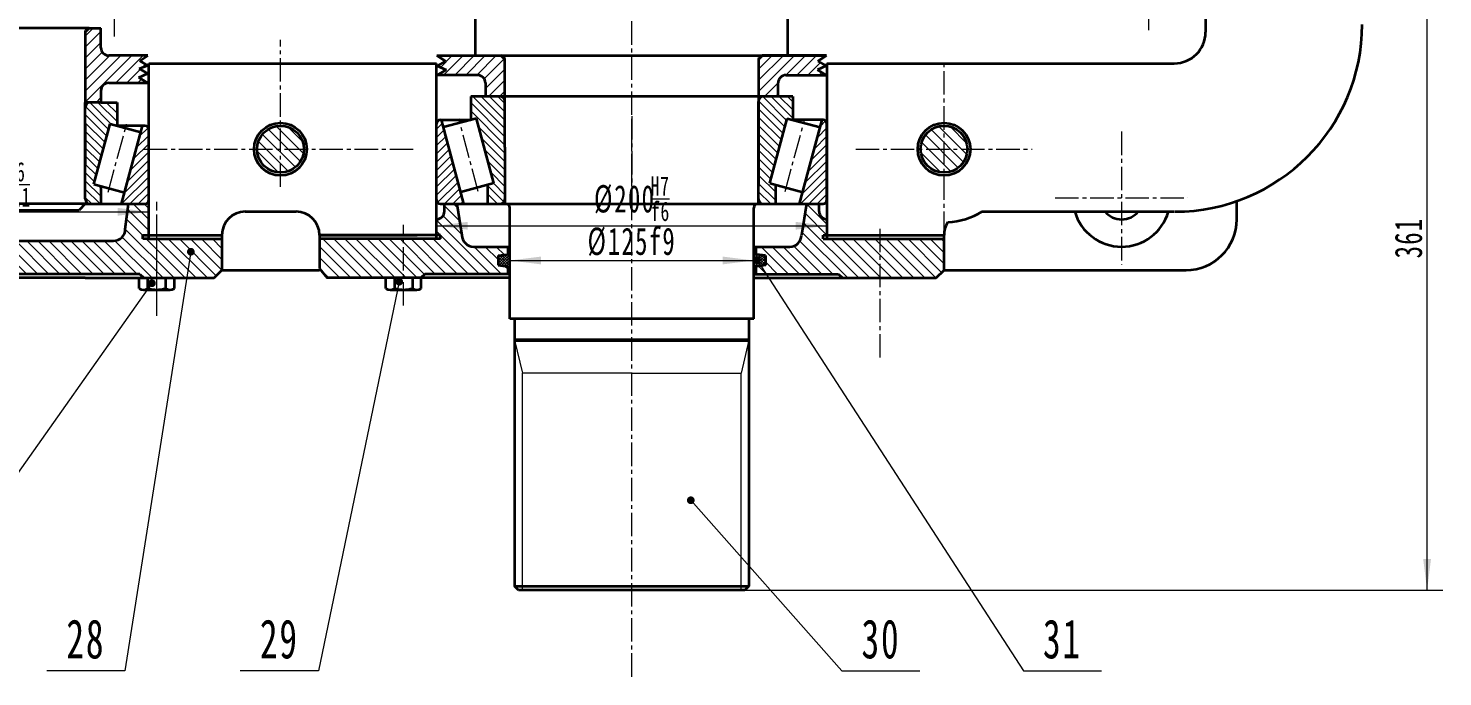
# Model space of a CAD drawing. Header units: millimetres. Extents: x -1682 to 1682, y -1188 to 1188.
# Drawn here: x -666 to 59, y -665 to -333 of the extents above; entities that cross this region are included whole.
import ezdxf

# ---------------------------------------------------------------- set-up
doc = ezdxf.new("R2010")
doc.units = ezdxf.units.MM
doc.linetypes.add('点画线', pattern=[18, 12, -2, 2, -2])
doc.layers.get('0').update_dxf_attribs({"lineweight": 35})
for name, color, linetype, lineweight in [('中心线层', 1, '点画线', 18), ('剖面线层', 4, 'Continuous', 18), ('尺寸线层', 3, 'Continuous', 18), ('粗实线', 7, 'Continuous', 50), ('粗实线层', 7, 'Continuous', 35), ('细实线', 7, 'Continuous', 18), ('细实线层', 7, 'Continuous', 18)]:
    doc.layers.add(name, color=color, linetype=linetype, lineweight=lineweight)
doc.styles.add('标准', font='', dxfattribs={"width": 0.667})
doc.styles.get('标准').set_extended_font_data('宋体')
doc.dimstyles.new('标准', dxfattribs={"dimscale": 4, "dimtxt": 3.5, "dimasz": 4, "dimexe": 2, "dimexo": 0, "dimtad": 1, "dimdsep": 46, "dimtxsty": '标准', "dimblk": '_CAXARROW', "dimcen": 0, "dimdle": 6, "dimazin": 2, "dimtfac": 0.707107, "dimtdec": 3, "dimtmove": 2, "dimatfit": 3, "dimfxl": 1, "dimfrac": 2, "dimtolj": 1, "dimarcsym": 1})
pattern_1 = [(-45, (0, 0), (2.12132, 2.12132), [])]
pattern_2 = [(45, (0, 0), (-2.12132, 2.12132), [])]
pattern_3 = [(135, (0, 0), (-2.828427, -2.828427), [])]
pattern_4 = [(45, (0, 0), (-2.828427, 2.828427), [])]
pattern_5 = [(45, (0, 0), (-0.7071068, 0.7071068), [])]
pattern_6 = [(135, (0, 0), (-0.7071068, -0.7071068), [])]

# ---------------------------------------------------------------- blocks, each defined once
blk = doc.blocks.new('*X15')
at = {"color": 0}
blk.add_line((-347.13, -420.45), (-337.44, -420.45), dxfattribs=at)
at = {"color": 0, "char_height": 14, "attachment_point": 1, "line_spacing_factor": 1.15057, "style": '标准'}
for s, insert, width in [('\\T1.1;%%C200', (-376.09, -413.37), 154.601), ('\\T1.1;{\\H0.707107x;H7}', (-347.13, -408.9), 38.7472), ('\\T1.1;{\\H0.707107x;f6}', (-346.98, -421.88), 38.7472)]:
    blk.add_mtext(s, dxfattribs=dict(at, insert=insert, width=width))
blk = doc.blocks.new('*X14')
at = {"layer": '尺寸线层', "linetype": 'Continuous'}
for points in [[(-456.76, -434.22), (-440.76, -432.22), (-440.76, -436.22)], [(-256.76, -434.22), (-272.76, -432.22), (-272.76, -436.22)]]:
    blk.add_hatch(color=0, dxfattribs=at).paths.add_polyline_path(points, flags=0)
at = {"layer": '尺寸线层', "color": 0, "linetype": 'Continuous'}
for p, q in [((-456.76, -434.8), (-456.76, -426.22)), ((-256.76, -434.61), (-256.76, -426.22)), ((-456.76, -434.22), (-256.76, -434.22))]:
    blk.add_line(p, q, dxfattribs=at)
at = {"layer": '尺寸线层', "color": 0}
blk.add_blockref('*X15', (0, 0), dxfattribs=at)
blk = doc.blocks.new('_CAXARROW')
blk.add_hatch(color=0).paths.add_polyline_path([(0, 0), (-1, 0.125), (-1, -0.125)], flags=0)
blk = doc.blocks.new('*X52')
at = {"layer": '细实线层', "lineweight": 18}
h = blk.add_hatch(color=0, dxfattribs=at)
edge = h.paths.add_edge_path(flags=0)
edge.add_arc((0, 0), 2, 0, 360)
at = {"layer": '细实线层', "color": 0}
for p, q in [((0, 0), (-140.83, -199.45)), ((-140.83, -199.45), (-180.83, -199.45))]:
    blk.add_line(p, q, dxfattribs=at)
at = {"layer": '细实线层', "color": 0, "lineweight": 18, "insert": (-160.83, -193.45), "char_height": 20, "width": 68, "attachment_point": 8, "line_spacing_factor": 1.15057, "style": '标准'}
blk.add_mtext('\\T1.1;27', dxfattribs=at)
blk = doc.blocks.new('*X53')
at = {"layer": '细实线层', "lineweight": 18}
h = blk.add_hatch(color=0, dxfattribs=at)
edge = h.paths.add_edge_path(flags=0)
edge.add_arc((0, 0), 2, 0, 360)
at = {"layer": '细实线层', "color": 0}
for p, q in [((0, 0), (-33.81, -214.77)), ((-33.81, -214.77), (-73.81, -214.77))]:
    blk.add_line(p, q, dxfattribs=at)
at = {"layer": '细实线层', "color": 0, "lineweight": 18, "insert": (-53.81, -208.77), "char_height": 20, "width": 68, "attachment_point": 8, "line_spacing_factor": 1.15057, "style": '标准'}
blk.add_mtext('\\T1.1;28', dxfattribs=at)
blk = doc.blocks.new('*X54')
at = {"layer": '细实线层', "lineweight": 18}
h = blk.add_hatch(color=0, dxfattribs=at)
edge = h.paths.add_edge_path(flags=0)
edge.add_arc((0, 0), 2, 0, 360)
at = {"layer": '细实线层', "color": 0}
for p, q in [((0, 0), (-41.41, -199.43)), ((-41.41, -199.43), (-81.41, -199.43))]:
    blk.add_line(p, q, dxfattribs=at)
at = {"layer": '细实线层', "color": 0, "lineweight": 18, "insert": (-61.41, -193.43), "char_height": 20, "width": 68, "attachment_point": 8, "line_spacing_factor": 1.15057, "style": '标准'}
blk.add_mtext('\\T1.1;29', dxfattribs=at)
blk = doc.blocks.new('*X55')
at = {"layer": '细实线层', "lineweight": 18}
h = blk.add_hatch(color=0, dxfattribs=at)
edge = h.paths.add_edge_path(flags=0)
edge.add_arc((0, 0), 2, 0, 360)
at = {"layer": '细实线层', "color": 0}
for p, q in [((0, 0), (77.43, -87.38)), ((77.43, -87.38), (117.43, -87.38))]:
    blk.add_line(p, q, dxfattribs=at)
at = {"layer": '细实线层', "color": 0, "lineweight": 18, "insert": (97.43, -81.38), "char_height": 20, "width": 68, "attachment_point": 8, "line_spacing_factor": 1.15057, "style": '标准'}
blk.add_mtext('\\T1.1;30', dxfattribs=at)
blk = doc.blocks.new('*X56')
at = {"layer": '细实线层', "lineweight": 18}
h = blk.add_hatch(color=0, dxfattribs=at)
edge = h.paths.add_edge_path(flags=0)
edge.add_arc((0, 0), 2, 0, 360)
at = {"layer": '细实线层', "color": 0}
for p, q in [((0, 0), (136.42, -210.53)), ((136.42, -210.53), (176.42, -210.53))]:
    blk.add_line(p, q, dxfattribs=at)
at = {"layer": '细实线层', "color": 0, "lineweight": 18, "insert": (156.42, -204.53), "char_height": 20, "width": 68, "attachment_point": 8, "line_spacing_factor": 1.15057, "style": '标准'}
blk.add_mtext('\\T1.1;31', dxfattribs=at)
blk = doc.blocks.new('*X60')
at = {"layer": '尺寸线层', "linetype": 'Continuous'}
for points in [[(50.76, -259.97), (48.76, -275.97), (52.76, -275.97)], [(50.76, -620.97), (48.76, -604.97), (52.76, -604.97)]]:
    blk.add_hatch(color=0, dxfattribs=at).paths.add_polyline_path(points, flags=0)
at = {"layer": '尺寸线层', "color": 0, "linetype": 'Continuous'}
for p, q in [((-9.8, -259.97), (58.76, -259.97)), ((50.76, -620.97), (50.76, -259.97)), ((-298.76, -620.97), (58.76, -620.97))]:
    blk.add_line(p, q, dxfattribs=at)
at = {"layer": '尺寸线层', "color": 0, "insert": (41.26, -440.47), "char_height": 14, "width": 38.458, "attachment_point": 5, "rotation": 90, "line_spacing_factor": 1.15057, "style": '标准'}
blk.add_mtext('\\T1.1;361', dxfattribs=at)
blk = doc.blocks.new('*X69')
at = {"color": 0}
blk.add_line((-679.32, -413.1), (-665.25, -413.1), dxfattribs=at)
at = {"color": 0, "char_height": 14, "attachment_point": 1, "line_spacing_factor": 1.15057, "style": '标准'}
for s, insert, width in [('\\T1.1;%%C165', (-708.28, -406.02), 172.1302), ('\\T1.1;{\\H0.707107x;H6}', (-677.16, -401.55), 56.2764), ('\\T1.1;{\\H0.707107x;d11}', (-679.32, -414.58), 56.2764)]:
    blk.add_mtext(s, dxfattribs=dict(at, insert=insert, width=width))
blk = doc.blocks.new('*X68')
at = {"layer": '尺寸线层', "linetype": 'Continuous'}
for points in [[(-769.26, -427.06), (-753.26, -425.06), (-753.26, -429.06)], [(-604.26, -427.06), (-620.26, -425.06), (-620.26, -429.06)]]:
    blk.add_hatch(color=0, dxfattribs=at).paths.add_polyline_path(points, flags=0)
at = {"layer": '尺寸线层', "color": 0, "linetype": 'Continuous'}
for p, q in [((-604.26, -429.68), (-604.26, -419.06)), ((-769.26, -424.42), (-769.26, -435.06)), ((-769.26, -427.06), (-604.26, -427.06))]:
    blk.add_line(p, q, dxfattribs=at)
at = {"layer": '尺寸线层', "color": 0}
blk.add_blockref('*X69', (0, 0), dxfattribs=at)
blk = doc.blocks.new('*X70')
at = {"layer": '尺寸线层', "linetype": 'Continuous'}
for points in [[(-419.26, -452.01), (-403.26, -450.01), (-403.26, -454.01)], [(-294.26, -452.01), (-310.26, -450.01), (-310.26, -454.01)]]:
    blk.add_hatch(color=0, dxfattribs=at).paths.add_polyline_path(points, flags=0)
at = {"layer": '尺寸线层', "color": 0, "linetype": 'Continuous'}
for p, q in [((-419.26, -456.57), (-419.26, -444.01)), ((-294.26, -454.96), (-294.26, -444.01)), ((-419.26, -452.01), (-294.26, -452.01))]:
    blk.add_line(p, q, dxfattribs=at)
at = {"layer": '尺寸线层', "color": 0, "insert": (-356.76, -442.47), "char_height": 14, "width": 84.5115, "attachment_point": 5, "line_spacing_factor": 1.15057, "style": '标准'}
blk.add_mtext('\\T1.1;%%C125f9', dxfattribs=at)

msp = doc.modelspace()

# ---------------------------------------------------------------- hatches: boundary and pattern name
at = {"layer": '剖面线层'}
h = msp.add_hatch(dxfattribs=at)
h.set_pattern_fill('无图案', color=256, scale=4, angle=45, style=0, pattern_type=0)
h.set_pattern_definition(pattern_4)
edge = h.paths.add_edge_path(flags=0)
edge.add_line((-636.764, -370.973), (-636.764, -353.138))
edge.add_line((-636.764, -353.138), (-636.764, -334.973))
edge.add_line((-636.764, -334.973), (-634.764, -332.973))
edge.add_line((-634.764, -332.973), (-629.264, -332.973))
edge.add_line((-629.264, -332.973), (-628.752, -332.973))
edge.add_line((-628.752, -332.973), (-628.752, -342.973))
edge.add_arc((-624.752, -342.973), 4, 180, 270)
edge.add_line((-624.752, -346.973), (-604.667, -346.973))
edge.add_line((-604.667, -346.973), (-608.789, -349.684))
edge.add_line((-608.789, -349.684), (-604.967, -352.062))
edge.add_line((-604.967, -352.062), (-609.214, -353.676))
edge.add_line((-609.214, -353.676), (-604.967, -356.139))
edge.add_line((-604.967, -356.139), (-609.384, -358.178))
edge.add_line((-609.384, -358.178), (-604.973, -360.973))
edge.add_line((-604.973, -360.973), (-624.752, -360.973))
edge.add_arc((-624.752, -364.973), 4, 90, 180)
edge.add_line((-628.752, -364.973), (-628.752, -370.973))
edge.add_line((-628.752, -370.973), (-634.264, -370.973))
edge.add_arc((-634.264, -373.473), 2.5, 90, 180)
edge.add_line((-636.764, -373.473), (-636.764, -370.973))
h = msp.add_hatch(dxfattribs=at)
h.set_pattern_fill('无图案', color=256, scale=4, angle=45, style=0, pattern_type=0)
h.set_pattern_definition(pattern_4)
edge = h.paths.add_edge_path(flags=0)
edge.add_line((-451.907, -354.235), (-454.611, -353.085))
edge.add_line((-454.611, -353.085), (-456.46, -352.298))
edge.add_line((-456.46, -352.298), (-452.145, -349.852))
edge.add_line((-452.145, -349.852), (-456.564, -346.973))
edge.add_line((-456.564, -346.973), (-436.764, -346.973))
edge.add_line((-436.764, -346.973), (-423.764, -346.973))
edge.add_line((-423.764, -346.973), (-421.764, -348.973))
edge.add_line((-421.764, -348.973), (-421.764, -367.973))
edge.add_line((-421.764, -367.973), (-424.264, -367.973))
edge.add_line((-424.264, -367.973), (-431.764, -367.973))
edge.add_line((-431.764, -367.973), (-431.764, -360.987))
edge.add_arc((-435.764, -360.987), 4, 360, 450)
edge.add_line((-435.764, -356.987), (-456.426, -356.987))
edge.add_line((-456.426, -356.987), (-451.907, -354.235))
edge = h.paths.add_edge_path(flags=0)
edge.add_line((-291.764, -367.973), (-291.764, -352.564))
edge.add_line((-291.764, -352.564), (-291.764, -348.973))
edge.add_line((-291.764, -348.973), (-289.764, -346.973))
edge.add_line((-289.764, -346.973), (-276.764, -346.973))
edge.add_line((-276.764, -346.973), (-256.964, -346.973))
edge.add_line((-256.964, -346.973), (-261.384, -349.852))
edge.add_line((-261.384, -349.852), (-257.069, -352.298))
edge.add_line((-257.069, -352.298), (-261.622, -354.235))
edge.add_line((-261.622, -354.235), (-257.103, -356.987))
edge.add_line((-257.103, -356.987), (-277.764, -356.987))
edge.add_arc((-277.764, -360.987), 4, 90, 180)
edge.add_line((-281.764, -360.987), (-281.764, -367.973))
edge.add_line((-281.764, -367.973), (-289.264, -367.973))
edge.add_line((-289.264, -367.973), (-291.764, -367.973))
h = msp.add_hatch(dxfattribs=at)
h.set_pattern_fill('无图案', color=256, scale=3, angle=-45, style=0, pattern_type=0)
h.set_pattern_definition(pattern_1)
edge = h.paths.add_edge_path(flags=0)
edge.add_arc((-424.264, -420.473), 2.5, 270, 354.8736, ccw=False)
edge.add_arc((-424.264, -420.473), 2.5, 354.8736, 360, ccw=False)
edge.add_line((-421.764, -420.473), (-421.764, -370.473))
edge.add_arc((-424.264, -370.473), 2.5, 0, 90, ccw=False)
edge.add_line((-424.264, -367.973), (-439.264, -367.973))
edge.add_line((-439.264, -367.973), (-439.264, -379.973))
edge.add_line((-439.264, -379.973), (-436.384, -379.201))
edge.add_line((-436.384, -379.201), (-427.481, -412.429))
edge.add_line((-427.481, -412.429), (-430.514, -413.242))
edge.add_line((-430.514, -413.242), (-430.514, -422.973))
edge.add_line((-430.514, -422.973), (-424.264, -422.973))
h = msp.add_hatch(dxfattribs=at)
h.set_pattern_fill('无图案', color=256, scale=3, angle=-45, style=0, pattern_type=0)
h.set_pattern_definition(pattern_1)
edge = h.paths.add_edge_path(flags=0)
edge.add_arc((-289.264, -420.473), 2.5, 180, 185.1264, ccw=False)
edge.add_arc((-289.264, -420.473), 2.5, 185.1264, 270, ccw=False)
edge.add_line((-289.264, -422.973), (-283.014, -422.973))
edge.add_line((-283.014, -422.973), (-283.014, -413.242))
edge.add_line((-283.014, -413.242), (-286.048, -412.429))
edge.add_line((-286.048, -412.429), (-277.145, -379.201))
edge.add_line((-277.145, -379.201), (-274.264, -379.973))
edge.add_line((-274.264, -379.973), (-274.264, -367.973))
edge.add_line((-274.264, -367.973), (-289.264, -367.973))
edge.add_arc((-289.264, -370.473), 2.5, 90, 180, ccw=False)
edge.add_line((-291.764, -370.473), (-291.764, -420.473))
h = msp.add_hatch(dxfattribs=at)
h.set_pattern_fill('无图案', color=256, scale=3, angle=-45, style=0, pattern_type=0)
h.set_pattern_definition(pattern_1)
edge = h.paths.add_edge_path(flags=0)
edge.add_arc((-634.264, -420.473), 2.5, 180, 185.1264, ccw=False)
edge.add_arc((-634.264, -420.473), 2.5, 185.1264, 270, ccw=False)
edge.add_line((-634.264, -422.973), (-628.639, -422.973))
edge.add_line((-628.639, -422.973), (-628.639, -413.924))
edge.add_line((-628.639, -413.924), (-632.333, -412.935))
edge.add_line((-632.333, -412.935), (-624.051, -382.025))
edge.add_line((-624.051, -382.025), (-620.514, -382.973))
edge.add_line((-620.514, -382.973), (-620.514, -370.973))
edge.add_line((-620.514, -370.973), (-634.264, -370.973))
edge.add_arc((-634.264, -373.473), 2.5, 90, 180, ccw=False)
edge.add_line((-636.764, -373.473), (-636.764, -420.473))
h = msp.add_hatch(dxfattribs=at)
h.set_pattern_fill('无图案', color=256, scale=3, angle=45, style=0, pattern_type=0)
h.set_pattern_definition(pattern_2)
edge = h.paths.add_edge_path(flags=0)
edge.add_arc((-606.264, -420.973), 2, 270, 354.268032, ccw=False)
edge.add_arc((-606.264, -420.973), 2, 354.268032, 360, ccw=False)
edge.add_line((-604.264, -420.973), (-604.264, -384.973))
edge.add_arc((-606.264, -384.973), 2, 0, 90, ccw=False)
edge.add_line((-606.264, -382.973), (-607.482, -382.973))
edge.add_line((-607.482, -382.973), (-608.355, -386.231))
edge.add_line((-608.355, -386.231), (-616.637, -417.14))
edge.add_line((-616.637, -417.14), (-618.2, -422.973))
edge.add_line((-618.2, -422.973), (-606.264, -422.973))
h = msp.add_hatch(dxfattribs=at)
h.set_pattern_fill('无图案', color=256, scale=4, angle=135, style=0, pattern_type=0)
h.set_pattern_definition(pattern_3)
edge = h.paths.add_edge_path(flags=0)
edge.add_line((-536.764, -394.973), (-536.764, -389.087))
edge.add_line((-536.764, -389.087), (-536.764, -382.973))
edge.add_arc((-536.764, -394.973), 12, 0, 90, ccw=False)
edge.add_line((-524.764, -394.973), (-536.764, -394.973))
edge = h.paths.add_edge_path(flags=0)
edge.add_arc((-536.764, -394.973), 12, 155.69812, 180, ccw=False)
edge.add_arc((-536.764, -394.973), 12, 90, 155.69812, ccw=False)
edge.add_line((-536.764, -382.973), (-536.764, -394.973))
edge.add_line((-536.764, -394.973), (-548.764, -394.973))
edge = h.paths.add_edge_path(flags=0)
edge.add_arc((-536.764, -394.973), 12, 198.324863, 270, ccw=False)
edge.add_arc((-536.764, -394.973), 12, 180, 198.324863, ccw=False)
edge.add_line((-548.764, -394.973), (-536.764, -394.973))
edge.add_line((-536.764, -394.973), (-536.764, -406.973))
edge = h.paths.add_edge_path(flags=0)
edge.add_line((-536.764, -406.973), (-536.764, -400.26))
edge.add_line((-536.764, -400.26), (-536.764, -394.973))
edge.add_line((-536.764, -394.973), (-524.764, -394.973))
edge.add_arc((-536.764, -394.973), 12, 270, 360, ccw=False)
h = msp.add_hatch(dxfattribs=at)
h.set_pattern_fill('无图案', color=256, scale=3, angle=45, style=0, pattern_type=0)
h.set_pattern_definition(pattern_2)
edge = h.paths.add_edge_path(flags=0)
edge.add_arc((-454.764, -420.973), 2, 180, 185.731968, ccw=False)
edge.add_arc((-454.764, -420.973), 2, 185.731968, 270, ccw=False)
edge.add_line((-454.764, -422.973), (-442.773, -422.973))
edge.add_line((-442.773, -422.973), (-444.384, -416.958))
edge.add_line((-444.384, -416.958), (-453.288, -383.73))
edge.add_line((-453.288, -383.73), (-454.295, -379.973))
edge.add_line((-454.295, -379.973), (-454.764, -379.973))
edge.add_arc((-454.764, -381.973), 2, 90, 180, ccw=False)
edge.add_line((-456.764, -381.973), (-456.764, -420.973))
h = msp.add_hatch(dxfattribs=at)
h.set_pattern_fill('无图案', color=256, scale=3, angle=45, style=0, pattern_type=0)
h.set_pattern_definition(pattern_2)
edge = h.paths.add_edge_path(flags=0)
edge.add_arc((-258.764, -420.973), 2, 270, 354.268032, ccw=False)
edge.add_arc((-258.764, -420.973), 2, -5.731968, 0, ccw=False)
edge.add_line((-256.764, -420.973), (-256.764, -381.973))
edge.add_arc((-258.764, -381.973), 2, 0, 90, ccw=False)
edge.add_line((-258.764, -379.973), (-259.234, -379.973))
edge.add_line((-259.234, -379.973), (-260.241, -383.73))
edge.add_line((-260.241, -383.73), (-269.144, -416.958))
edge.add_line((-269.144, -416.958), (-270.756, -422.973))
edge.add_line((-270.756, -422.973), (-258.764, -422.973))
h = msp.add_hatch(dxfattribs=at)
h.set_pattern_fill('无图案', color=256, scale=4, angle=135, style=0, pattern_type=0)
h.set_pattern_definition(pattern_3)
edge = h.paths.add_edge_path(flags=0)
edge.add_line((-196.764, -394.973), (-196.764, -398.922))
edge.add_line((-196.764, -398.922), (-196.764, -406.973))
edge.add_arc((-196.764, -394.973), 12, 270, 360, ccw=False)
edge.add_line((-184.764, -394.973), (-196.764, -394.973))
edge = h.paths.add_edge_path(flags=0)
edge.add_arc((-196.764, -394.973), 12, 180, 199.217528, ccw=False)
edge.add_arc((-196.764, -394.973), 12, 199.217528, 270, ccw=False)
edge.add_line((-196.764, -406.973), (-196.764, -394.973))
edge.add_line((-196.764, -394.973), (-208.764, -394.973))
edge = h.paths.add_edge_path(flags=0)
edge.add_arc((-196.764, -394.973), 12, 90, 154.636718, ccw=False)
edge.add_arc((-196.764, -394.973), 12, 154.636718, 180, ccw=False)
edge.add_line((-208.764, -394.973), (-196.764, -394.973))
edge.add_line((-196.764, -394.973), (-196.764, -382.973))
edge = h.paths.add_edge_path(flags=0)
edge.add_line((-196.764, -382.973), (-196.764, -388.696))
edge.add_line((-196.764, -388.696), (-196.764, -394.973))
edge.add_line((-196.764, -394.973), (-184.764, -394.973))
edge.add_arc((-196.764, -394.973), 12, 0, 90, ccw=False)
h = msp.add_hatch(dxfattribs=at)
h.set_pattern_fill('无图案', color=256, scale=4, angle=135, style=0, pattern_type=0)
h.set_pattern_definition(pattern_3)
edge = h.paths.add_edge_path(flags=0)
edge.add_line((-686.764, -458.973), (-686.764, -448.022))
edge.add_line((-686.764, -448.022), (-686.764, -441.973))
edge.add_line((-686.764, -441.973), (-622.264, -441.973))
edge.add_arc((-622.264, -435.973), 6, 270, 360)
edge.add_line((-616.264, -435.973), (-614.591, -422.973))
edge.add_line((-614.591, -422.973), (-606.264, -422.973))
edge.add_arc((-606.264, -420.973), 2, 270, 360)
edge.add_line((-604.264, -420.973), (-604.264, -438.973))
edge.add_line((-604.264, -438.973), (-607.264, -438.973))
edge.add_line((-607.264, -438.973), (-607.264, -440.973))
edge.add_line((-607.264, -440.973), (-604.264, -440.973))
edge.add_line((-604.264, -440.973), (-600.162, -440.973))
edge.add_line((-600.162, -440.973), (-600.162, -460.973))
edge.add_line((-600.162, -460.973), (-604.703, -460.973))
edge.add_line((-604.703, -460.973), (-606.764, -460.973))
edge.add_line((-606.764, -460.973), (-608.764, -458.973))
edge.add_line((-608.764, -458.973), (-686.764, -458.973))
edge = h.paths.add_edge_path(flags=0)
edge.add_spline(control_points=[(-741.888, -456.973), (-745.492, -454.841), (-749.041, -452.562), (-752.485, -450.133)], knot_values=[0, 0, 0, 0, 12.6165059, 12.6165059, 12.6165059, 12.6165059], weights=[1, 1, 1, 1], degree=3, periodic=0)
edge.add_spline(control_points=[(-752.485, -450.133), (-756.108, -447.579), (-759.614, -444.86), (-762.946, -441.973)], knot_values=[0, 0, 0, 0, 13.2728827, 13.2728827, 13.2728827, 13.2728827], weights=[1, 1, 1, 1], degree=3, periodic=0)
edge.add_line((-762.946, -441.973), (-686.764, -441.973))
edge.add_line((-686.764, -441.973), (-686.764, -458.973))
edge.add_line((-686.764, -458.973), (-738.414, -458.973))
edge.add_spline(control_points=[(-738.414, -458.973), (-739.576, -458.321), (-740.735, -457.654), (-741.888, -456.973)], knot_values=[0, 0, 0, 0, 4.0082356, 4.0082356, 4.0082356, 4.0082356], weights=[1, 1, 1, 1], degree=3, periodic=0)
h.paths.add_polyline_path([(-600.162, -460.973), (-600.162, -448.625), (-600.162, -440.973), (-566.764, -440.973), (-566.764, -456.973), (-570.764, -460.973), (-591.08, -460.973), (-595.621, -460.973)], flags=0)
h = msp.add_hatch(dxfattribs=at)
h.set_pattern_fill('无图案', color=256, scale=4, angle=135, style=0, pattern_type=0)
h.set_pattern_definition(pattern_3)
edge = h.paths.add_edge_path(flags=0)
edge.add_line((-484.04, -460.973), (-484.04, -445.489))
edge.add_line((-484.04, -445.489), (-484.04, -440.973))
edge.add_line((-484.04, -440.973), (-456.764, -440.973))
edge.add_line((-456.764, -440.973), (-454.764, -440.973))
edge.add_line((-454.764, -440.973), (-454.764, -438.973))
edge.add_line((-454.764, -438.973), (-456.764, -438.973))
edge.add_line((-456.764, -438.973), (-456.764, -430.854))
edge.add_arc((-456.764, -426.854), 4, 270, 360)
edge.add_line((-452.764, -426.854), (-452.764, -422.973))
edge.add_line((-452.764, -422.973), (-446.316, -422.973))
edge.add_line((-446.316, -422.973), (-443.764, -438.973))
edge.add_arc((-437.764, -438.973), 6, 180, 270)
edge.add_line((-437.764, -444.973), (-420.264, -444.973))
edge.add_line((-420.264, -444.973), (-420.264, -448.88))
edge.add_line((-420.264, -448.88), (-425.264, -449.494))
edge.add_line((-425.264, -449.494), (-425.264, -454.452))
edge.add_line((-425.264, -454.452), (-420.264, -455.066))
edge.add_line((-420.264, -455.066), (-420.264, -458.973))
edge.add_line((-420.264, -458.973), (-462.764, -458.973))
edge.add_line((-462.764, -458.973), (-464.764, -460.973))
edge.add_line((-464.764, -460.973), (-484.04, -460.973))
h.paths.add_polyline_path([(-516.764, -456.173), (-516.764, -452.686), (-516.764, -440.973), (-484.04, -440.973), (-484.04, -460.973), (-512.764, -460.973)], flags=0)
h = msp.add_hatch(dxfattribs=at)
h.set_pattern_fill('无图案', color=256, scale=4, angle=135, style=0, pattern_type=0)
h.set_pattern_definition(pattern_3)
edge = h.paths.add_edge_path(flags=0)
edge.add_line((-229.488, -460.973), (-229.488, -445.489))
edge.add_line((-229.488, -445.489), (-229.488, -440.973))
edge.add_line((-229.488, -440.973), (-256.764, -440.973))
edge.add_line((-256.764, -440.973), (-258.764, -440.973))
edge.add_line((-258.764, -440.973), (-258.764, -438.973))
edge.add_line((-258.764, -438.973), (-256.764, -438.973))
edge.add_line((-256.764, -438.973), (-256.764, -430.854))
edge.add_arc((-256.764, -426.854), 4, 180, 270)
edge.add_line((-260.764, -426.854), (-260.764, -422.973))
edge.add_line((-260.764, -422.973), (-267.213, -422.973))
edge.add_line((-267.213, -422.973), (-269.764, -438.973))
edge.add_arc((-275.764, -438.973), 6, 270, 360)
edge.add_line((-275.764, -444.973), (-293.264, -444.973))
edge.add_line((-293.264, -444.973), (-293.264, -448.88))
edge.add_line((-293.264, -448.88), (-288.264, -449.494))
edge.add_line((-288.264, -449.494), (-288.264, -454.452))
edge.add_line((-288.264, -454.452), (-293.264, -455.066))
edge.add_line((-293.264, -455.066), (-293.264, -458.973))
edge.add_line((-293.264, -458.973), (-250.764, -458.973))
edge.add_line((-250.764, -458.973), (-248.764, -460.973))
edge.add_line((-248.764, -460.973), (-229.488, -460.973))
h.paths.add_polyline_path([(-196.764, -456.173), (-196.764, -452.686), (-196.764, -440.973), (-229.488, -440.973), (-229.488, -460.973), (-200.764, -460.973)], flags=0)
h = msp.add_hatch(dxfattribs=at)
h.set_pattern_fill('无图案', color=256, angle=45, style=0, pattern_type=0)
h.set_pattern_definition(pattern_5)
h.paths.add_polyline_path([(-425.264, -454.452), (-425.264, -452.128), (-425.264, -449.494), (-420.264, -448.88), (-419.264, -448.757), (-419.264, -455.188), (-420.264, -455.066)], flags=0)
h = msp.add_hatch(dxfattribs=at)
h.set_pattern_fill('无图案', color=256, angle=135, style=0, pattern_type=0)
h.set_pattern_definition(pattern_6)
h.paths.add_polyline_path([(-425.264, -454.452), (-425.264, -452.502), (-425.264, -449.494), (-420.264, -448.88), (-419.264, -448.757), (-419.264, -455.188), (-420.264, -455.066)], flags=0)
h = msp.add_hatch(dxfattribs=at)
h.set_pattern_fill('无图案', color=256, angle=45, style=0, pattern_type=0)
h.set_pattern_definition(pattern_5)
h.paths.add_polyline_path([(-288.264, -454.452), (-288.264, -452.128), (-288.264, -449.494), (-293.264, -448.88), (-294.264, -448.757), (-294.264, -455.188), (-293.264, -455.066)], flags=0)
h = msp.add_hatch(dxfattribs=at)
h.set_pattern_fill('无图案', color=256, angle=135, style=0, pattern_type=0)
h.set_pattern_definition(pattern_6)
h.paths.add_polyline_path([(-288.264, -454.452), (-288.264, -452.502), (-288.264, -449.494), (-293.264, -448.88), (-294.264, -448.757), (-294.264, -455.188), (-293.264, -455.066)], flags=0)

# ---------------------------------------------------------------- linework, layer by layer
for p, q in [((-436.764, -346.973), (-436.764, -325.973)), ((-276.764, -346.973), (-276.764, -325.973)), ((-634.764, -332.973), (-753.764, -332.973)), ((-636.764, -334.973), (-636.764, -370.973)), ((-604.667, -346.973), (-624.752, -346.973)), ((-608.789, -349.684), (-604.667, -346.973)), ((-456.564, -346.973), (-452.145, -349.852)), ((-456.564, -346.973), (-421.764, -346.973)), ((-421.764, -346.973), (-356.764, -346.973)), ((-356.764, -346.973), (-256.964, -346.973)), ((-256.964, -346.973), (-289.764, -346.973)), ((-256.964, -346.973), (-261.384, -349.852)), ((-609.214, -353.676), (-604.967, -352.062)), ((-604.967, -356.139), (-609.214, -353.676)), ((-604.967, -352.062), (-608.789, -349.684)), ((-604.264, -350.973), (-456.764, -350.973)), ((-456.764, -440.973), (-456.764, -350.973)), ((-452.145, -349.852), (-456.46, -352.298)), ((-456.46, -352.298), (-451.907, -354.235)), ((-451.907, -354.235), (-456.426, -356.987)), ((-291.764, -348.973), (-291.764, -413.973)), ((-257.069, -352.298), (-261.622, -354.235)), ((-261.622, -354.235), (-257.103, -356.987)), ((-261.384, -349.852), (-257.069, -352.298)), ((-256.764, -350.973), (-78.764, -350.973)), ((-624.752, -360.973), (-604.973, -360.973)), ((-609.384, -358.178), (-604.967, -356.139)), ((-604.973, -360.973), (-609.384, -358.178)), ((-435.764, -356.987), (-456.426, -356.987)), ((-281.764, -367.973), (-281.764, -360.987)), ((-277.764, -356.987), (-257.103, -356.987)), ((-628.752, -364.973), (-628.752, -370.973)), ((-636.764, -422.973), (-686.764, -422.973)), ((-686.764, -426.173), (-639.964, -426.173)), ((-636.764, -422.973), (-639.964, -426.173)), ((-616.264, -435.973), (-614.591, -422.973)), ((-554.764, -426.973), (-528.764, -426.973)), ((-446.316, -422.973), (-443.764, -438.973)), ((-419.264, -481.973), (-419.264, -424.973)), ((-294.264, -460.973), (-294.264, -424.973)), ((-267.213, -422.973), (-269.764, -438.973)), ((-177.213, -426.973), (-78.764, -426.973)), ((-604.264, -438.973), (-566.764, -438.973)), ((-604.264, -440.973), (-566.764, -440.973)), ((-516.764, -438.973), (-466.764, -438.973)), ((-456.764, -438.973), (-516.764, -438.973)), ((-456.764, -440.973), (-516.764, -440.973)), ((-454.764, -438.973), (-456.764, -438.973)), ((-454.764, -440.973), (-456.764, -440.973)), ((-258.764, -438.973), (-256.764, -438.973)), ((-258.764, -440.973), (-256.764, -440.973)), ((-256.764, -438.973), (-196.764, -438.973)), ((-256.764, -440.973), (-196.764, -440.973)), ((-250.764, -438.973), (-196.764, -438.973)), ((-246.764, -438.973), (-196.764, -438.973)), ((-437.764, -444.973), (-419.264, -444.973)), ((-294.264, -444.973), (-275.764, -444.973)), ((-636.764, -460.973), (-802.764, -460.973)), ((-608.764, -458.973), (-738.414, -458.973)), ((-636.764, -460.973), (-570.764, -460.973)), ((-608.764, -458.973), (-606.764, -460.973)), ((-570.764, -460.973), (-566.764, -456.973)), ((-566.764, -456.973), (-516.764, -456.973)), ((-419.264, -460.973), (-512.764, -460.973)), ((-462.764, -458.973), (-464.764, -460.973)), ((-419.264, -458.973), (-462.764, -458.973)), ((-294.264, -458.973), (-250.764, -458.973)), ((-294.264, -460.973), (-200.764, -460.973)), ((-294.264, -481.973), (-294.264, -460.973)), ((-250.764, -458.973), (-248.764, -460.973)), ((-200.764, -460.973), (-196.764, -456.973)), ((-196.764, -456.973), (-82.764, -456.973)), ((-196.764, -456.973), (-72.764, -456.973))]:
    msp.add_line(p, q)
for centre, radius in [((-536.764, -394.973), 13.5), ((-536.764, -394.973), 12), ((-196.764, -394.973), 13.5), ((-196.764, -394.973), 12)]:
    msp.add_circle(centre, radius)
for centre, radius, start, end in [((-634.764, -334.973), 2, 90, 180), ((-78.492, -330.973), 96, 270, 0), ((-78.764, -334.973), 16, 270, 0), ((-624.752, -342.973), 4, 180, 270), ((-624.752, -364.973), 4, 90, 180), ((-435.764, -360.987), 4, 0, 90), ((-277.764, -360.987), 4, 90, 180), ((-554.764, -438.973), 12, 90, 180), ((-528.764, -438.973), 12, 0, 90), ((-456.764, -426.854), 4, 270, 360), ((-256.764, -426.854), 4, 180, 270), ((-196.764, -394.973), 37.5, 272.973999, 301.423906), ((-184.764, -438.973), 12, 146.915489, 180), ((-72.764, -430.973), 26, 270, 0), ((-622.264, -435.973), 6, 270, 360), ((-437.764, -438.973), 6, 180, 270), ((-275.764, -438.973), 6, 270, 360)]:
    msp.add_arc(centre, radius, start, end)
at = {"layer": '中心线层', "linetype": '点画线', "lineweight": 18}
for p, q in [((-356.764, -665.393), (-356.764, -1.098)), ((-625.021, -417.037), (-615.667, -382.128)), ((-435.397, -416.693), (-445.372, -379.466)), ((-356.764, -427.973), (-356.764, -377.973)), ((-356.764, -377.973), (-356.764, -427.973)), ((-278.132, -416.693), (-268.157, -379.466)), ((-600.162, -469.473), (-600.162, -428.473))]:
    msp.add_line(p, q, dxfattribs=at)
at = {"layer": '中心线层'}
for p, q in [((-91.764, -333.935), (-91.764, -177.74)), ((-621.764, -337.159), (-621.764, -182.944)), ((-536.764, -414.291), (-536.764, -338.973)), ((-196.764, -438.973), (-196.764, -349.749)), ((-105.803, -385.939), (-105.803, -454.006)), ((-606.764, -394.973), (-466.764, -394.973)), ((-241.988, -394.973), (-151.54, -394.973)), ((-356.764, -399.279), (-356.764, -399.418)), ((-139.836, -419.973), (-71.769, -419.973)), ((-600.162, -480.422), (-600.162, -422.023)), ((-473.678, -475.111), (-473.678, -433.754)), ((-229.488, -501.709), (-229.488, -433.754))]:
    msp.add_line(p, q, dxfattribs=at)
at = {"layer": '粗实线'}
msp.add_line((-296.764, -492.813), (-416.764, -492.813), dxfattribs=at)
at = {"layer": '粗实线层'}
for p, q in [((-62.764, -184.973), (-62.764, -334.973)), ((-634.764, -332.973), (-636.764, -334.973)), ((-634.764, -332.973), (-628.752, -332.973)), ((-628.752, -342.973), (-628.752, -332.973)), ((-423.764, -346.973), (-421.764, -348.973)), ((-289.764, -346.973), (-291.764, -348.973)), ((-604.264, -440.973), (-604.264, -350.973)), ((-456.764, -440.973), (-456.764, -350.973)), ((-421.764, -393.973), (-421.764, -348.973)), ((-256.764, -350.973), (-256.764, -440.973)), ((-431.764, -360.987), (-431.764, -367.973)), ((-439.264, -367.973), (-439.264, -379.973)), ((-274.264, -367.973), (-439.264, -367.973)), ((-274.264, -367.973), (-274.264, -379.973)), ((-636.764, -420.473), (-636.764, -370.973)), ((-628.752, -370.973), (-636.752, -370.973)), ((-628.752, -370.973), (-620.514, -370.973)), ((-620.514, -370.973), (-620.514, -382.973)), ((-291.764, -422.973), (-291.764, -370.473)), ((-636.764, -382.473), (-636.764, -403.473)), ((-632.333, -412.935), (-624.051, -382.025)), ((-624.051, -382.025), (-608.355, -386.231)), ((-606.264, -382.973), (-620.514, -382.973)), ((-618.2, -422.973), (-607.482, -382.973)), ((-456.764, -420.973), (-456.764, -381.973)), ((-454.764, -379.973), (-439.264, -379.973)), ((-442.773, -422.973), (-454.295, -379.973)), ((-436.384, -379.201), (-453.288, -383.73)), ((-427.481, -412.429), (-436.384, -379.201)), ((-286.048, -412.429), (-277.145, -379.201)), ((-277.145, -379.201), (-260.241, -383.73)), ((-258.764, -379.973), (-274.264, -379.973)), ((-270.756, -422.973), (-259.234, -379.973)), ((-256.764, -420.973), (-256.764, -381.973)), ((-604.264, -420.973), (-604.264, -384.973)), ((-421.764, -393.973), (-421.764, -422.985)), ((-632.333, -412.935), (-616.637, -417.14)), ((-427.481, -412.429), (-444.384, -416.958)), ((-286.048, -412.429), (-269.144, -416.958)), ((-628.639, -422.973), (-628.639, -413.924)), ((-430.514, -422.973), (-430.514, -413.242)), ((-283.014, -422.973), (-283.014, -413.242)), ((-636.752, -422.973), (-606.264, -422.973)), ((-454.764, -422.973), (-258.764, -422.973)), ((-452.764, -426.854), (-452.764, -422.973)), ((-260.764, -426.854), (-260.764, -422.973)), ((-46.764, -430.973), (-46.764, -421.482)), ((-751.264, -441.973), (-622.264, -441.973)), ((-607.264, -440.973), (-607.264, -438.973)), ((-607.264, -438.973), (-604.264, -438.973)), ((-604.264, -440.973), (-607.264, -440.973)), ((-566.764, -438.973), (-566.764, -456.973)), ((-516.764, -438.973), (-516.764, -456.173)), ((-454.764, -440.973), (-454.764, -438.973)), ((-258.764, -440.973), (-258.764, -438.973)), ((-196.764, -456.973), (-196.764, -438.973)), ((-425.264, -449.494), (-419.264, -448.757)), ((-420.264, -444.973), (-420.264, -448.88)), ((-288.264, -449.494), (-294.264, -448.757)), ((-293.264, -444.973), (-293.264, -448.88)), ((-516.764, -456.173), (-512.764, -460.973)), ((-425.264, -449.494), (-425.264, -454.452)), ((-425.264, -454.452), (-419.264, -455.188)), ((-420.264, -455.066), (-420.264, -458.973)), ((-288.264, -454.452), (-294.264, -455.188)), ((-293.264, -455.066), (-293.264, -458.973)), ((-288.264, -449.494), (-288.264, -454.452)), ((-609.243, -466.304), (-609.243, -460.973)), ((-604.703, -466.304), (-604.703, -460.973)), ((-595.621, -460.973), (-595.621, -466.304)), ((-591.08, -466.304), (-591.08, -460.973)), ((-482.759, -466.304), (-482.759, -460.973)), ((-478.219, -466.304), (-478.219, -460.973)), ((-469.137, -460.973), (-469.137, -466.304)), ((-464.596, -466.304), (-464.596, -460.973)), ((-606.973, -466.973), (-593.35, -466.973)), ((-600.162, -466.973), (-594.662, -466.973)), ((-480.489, -466.973), (-466.866, -466.973)), ((-473.678, -466.973), (-468.178, -466.973)), ((-294.264, -481.973), (-419.264, -481.973)), ((-416.764, -481.973), (-416.764, -618.973)), ((-296.764, -481.973), (-296.764, -618.973)), ((-414.764, -620.973), (-416.764, -618.973)), ((-416.764, -618.973), (-296.764, -618.973)), ((-298.764, -620.973), (-414.764, -620.973)), ((-296.764, -618.973), (-298.764, -620.973))]:
    msp.add_line(p, q, dxfattribs=at)
for centre, radius, start, end in [((-423.764, -348.973), 2, 0, 90), ((-289.764, -348.973), 2, 90, 180), ((-424.264, -370.473), 2.5, 0, 90), ((-289.264, -370.473), 2.5, 90, 180), ((-634.264, -373.473), 2.5, 90, 180), ((-606.264, -384.973), 2, 360, 90), ((-454.764, -381.973), 2, 90, 180), ((-258.764, -381.973), 2, 0, 90), ((-634.264, -420.473), 2.5, 180, 270), ((-606.264, -420.973), 2, 270, 0), ((-454.764, -420.973), 2, 180, 270), ((-424.264, -420.473), 2.5, 270, 0), ((-421.264, -424.973), 2, 0, 90), ((-292.264, -424.973), 2, 90, 180), ((-289.264, -420.473), 2.5, 180, 270), ((-258.764, -420.973), 2, 270, 0), ((-105.763, -419.973), 25, 196.260205, 343.739795), ((-105.763, -419.973), 11, 219.521196, 320.478804), ((-606.973, -462.785), 4.188, 237.168864, 302.831136), ((-600.162, -451.973), 15.033, 252.419017, 287.580983), ((-593.35, -462.785), 4.188, 237.168864, 302.831136), ((-480.489, -462.785), 4.188, 237.168864, 302.831136), ((-473.678, -451.973), 15.033, 252.419017, 287.580983), ((-466.866, -462.785), 4.188, 237.168864, 302.831136)]:
    msp.add_arc(centre, radius, start, end, dxfattribs=at)
at = {"layer": '细实线'}
for p, q in [((-416.764, -492.813), (-412.764, -509.741)), ((-296.764, -492.813), (-300.764, -509.741)), ((-412.764, -620.973), (-412.764, -509.741)), ((-356.764, -509.741), (-412.764, -509.741)), ((-356.764, -509.741), (-300.764, -509.741)), ((-300.764, -620.973), (-300.764, -509.741))]:
    msp.add_line(p, q, dxfattribs=at)

# ---------------------------------------------------------------- block references
at = {"layer": '细实线层'}
for name, p in [('*X53', (-582.679, -447.545)), ('*X56', (-292.509, -451.784)), ('*X52', (-602.646, -463.662)), ('*X54', (-475.931, -462.886)), ('*X55', (-326.505, -574.929))]:
    msp.add_blockref(name, p, dxfattribs=at)

# ---------------------------------------------------------------- dimensions: what is measured, and where the dimension line sits
at = {"layer": '尺寸线层'}
dim = msp.add_linear_dim(base=(50.759, -259.973), p1=(-298.764, -620.973), p2=(-9.803, -259.973), angle=270, dimstyle='标准', override={"dimsah": 1, "dimtfill": 1, "dimtzin": 8}, dxfattribs=at)
dim.commit()
dim.dimension.update_dxf_attribs({"geometry": '*X60', "text_midpoint": (50.759, -440.473)})
for base, p1, p2, angle, text, override, picture, middle in [((-604.264, -427.064), (-769.264, -424.418), (-604.264, -429.677), 180, '\\A1;%%C165\\H0.707107x;\\SH6/d11;\\H1.41421x;', {"dimpost": '%%C<>', "dimsah": 1, "dimtfac": 1, "dimtfill": 1, "dimtolj": 0, "dimtzin": 8}, '*X68', (-686.764, -427.064)), ((-256.764, -434.22), (-456.764, -434.798), (-256.764, -434.609), 0, '\\A1;%%C200\\H0.707107x;\\SH7/f6;\\H1.41421x;', {"dimpost": '%%C<>', "dimsah": 1, "dimtfac": 1, "dimtfill": 1, "dimtolj": 0, "dimtzin": 8}, '*X14', (-356.764, -434.22)), ((-294.264, -452.007), (-419.264, -456.565), (-294.264, -454.956), 180, '%%C125f9', {"dimpost": '%%C<>', "dimsah": 1, "dimtfill": 1, "dimtolj": 0, "dimtzin": 8}, '*X70', (-356.764, -452.007))]:
    dim = msp.add_linear_dim(base=base, p1=p1, p2=p2, angle=angle, text=text, dimstyle='标准', override=override, dxfattribs=at)
    dim.commit()
    dim.dimension.update_dxf_attribs({"geometry": picture, "text_midpoint": middle})

doc.saveas('drawing.dxf')
